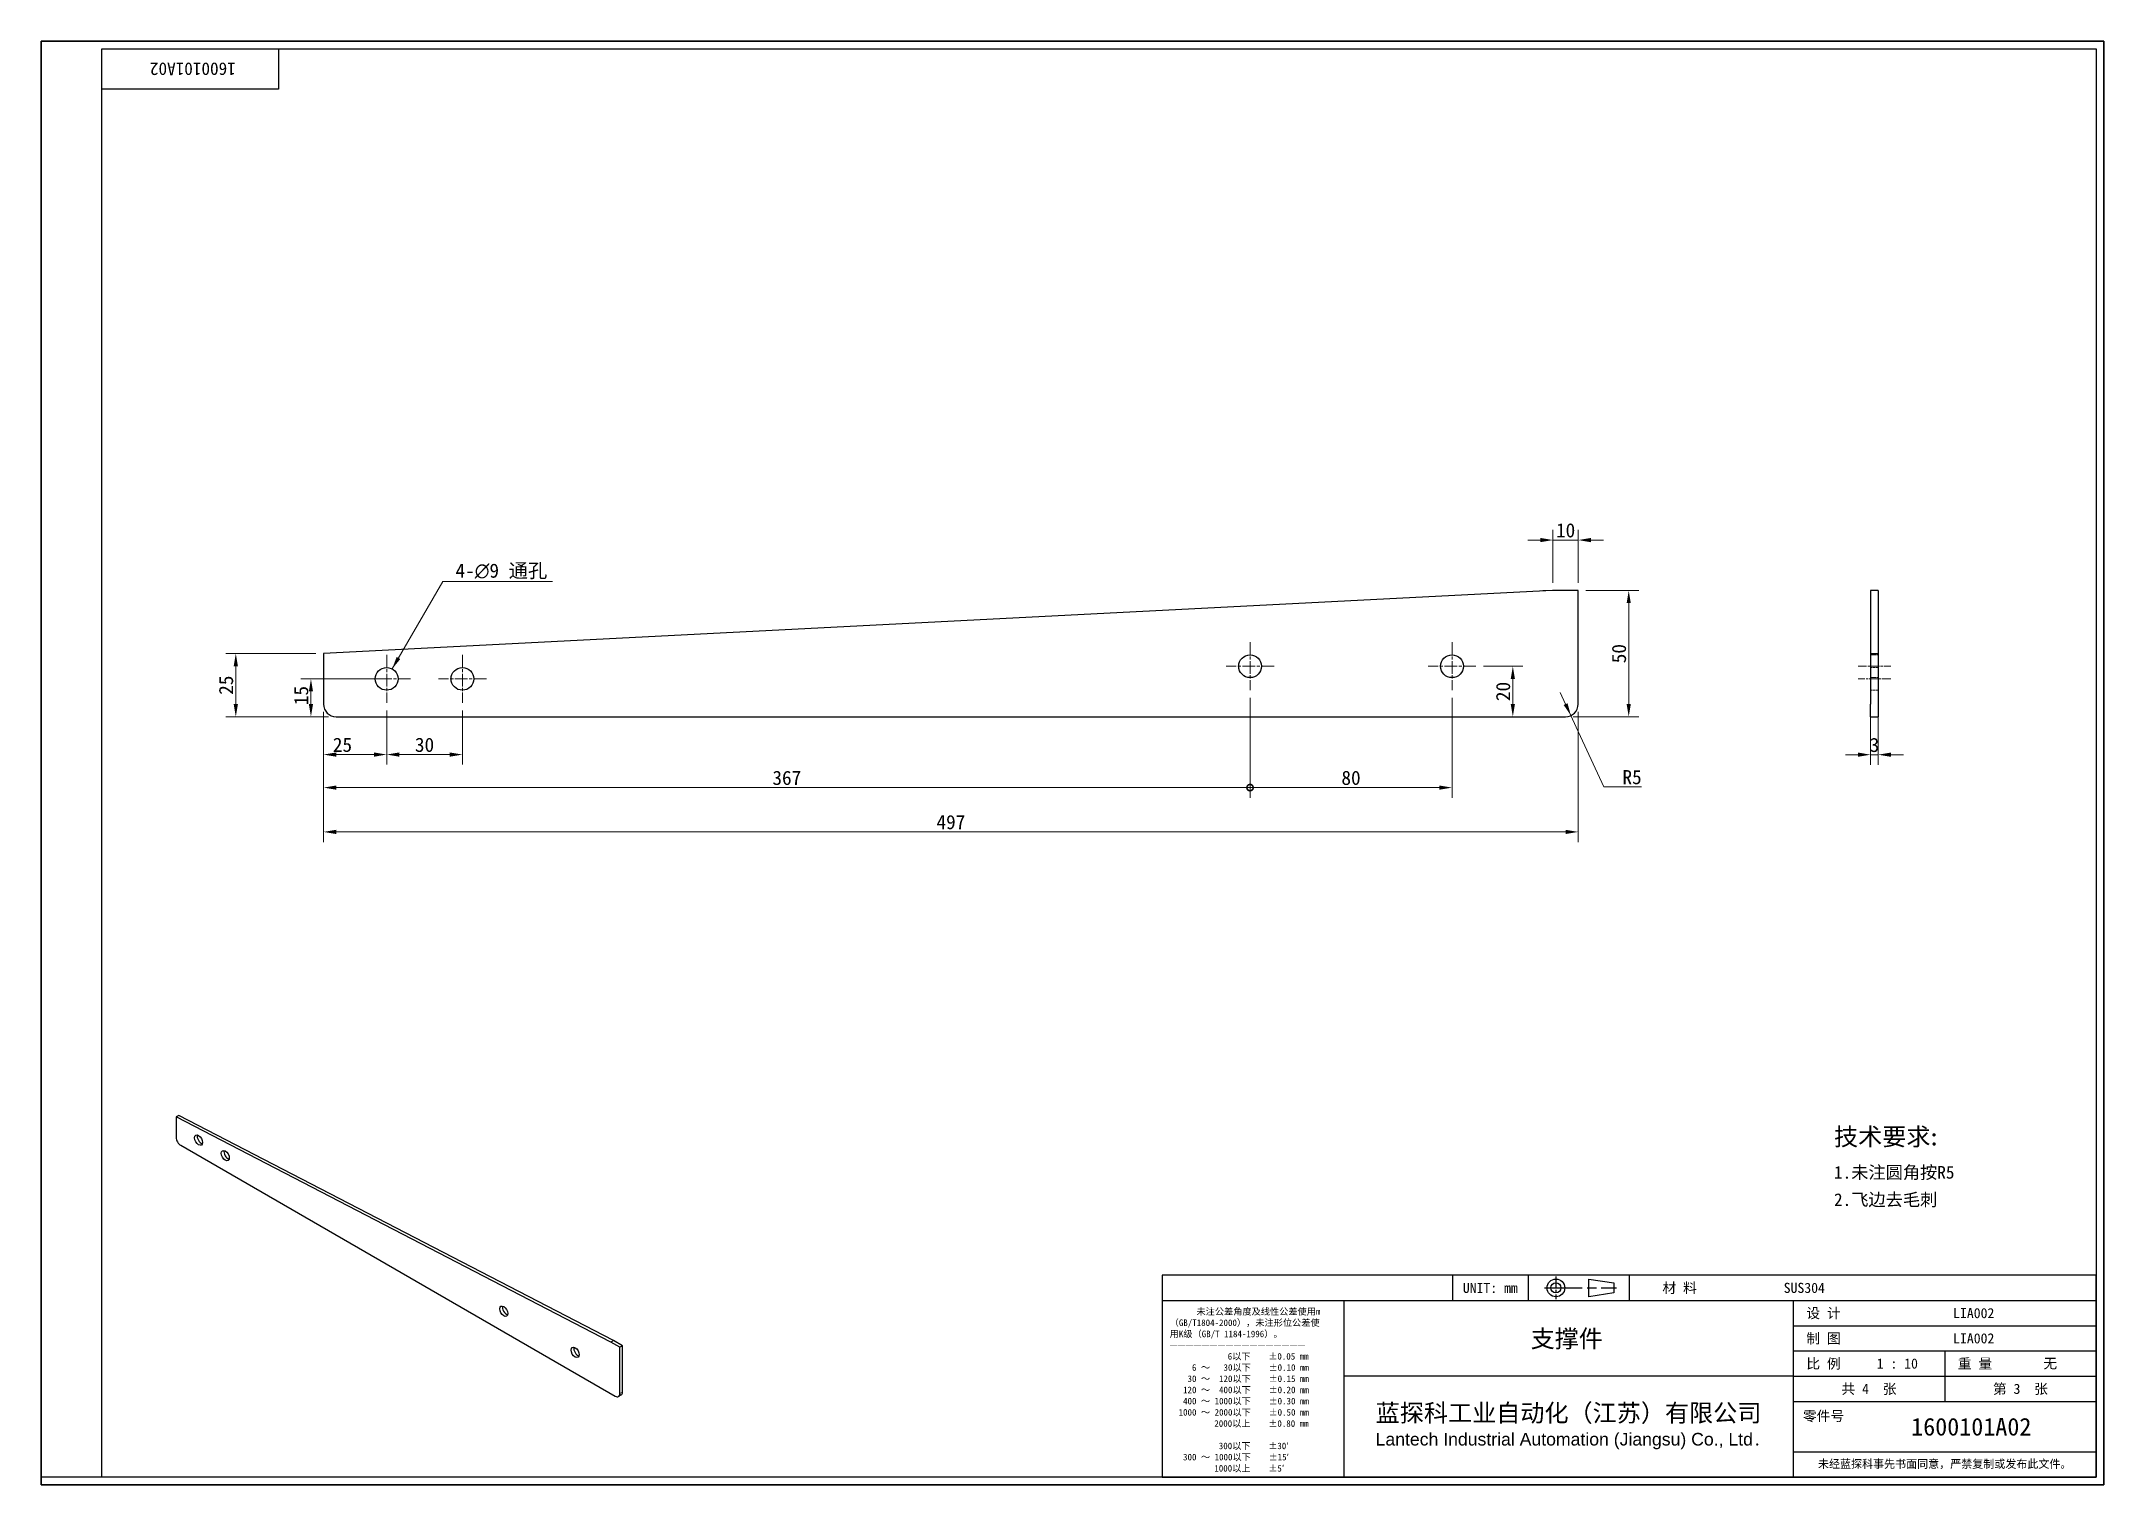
# Model space of a CAD drawing. Header units: millimetres. Extents: x 12 to 829, y 11 to 583.
import ezdxf
from ezdxf.enums import TextEntityAlignment as Align

# ---------------------------------------------------------------- set-up
doc = ezdxf.new("R2010")
doc.units = ezdxf.units.MM
doc.header["$LTSCALE"] = 2
doc.linetypes.add('CHAIN', pattern=[0.3543, 0.2362, -0.0295, 0.0591, -0.0295])
doc.linetypes.add('DASHED', pattern=[0.2067, 0.1654, -0.0413])
for name, color, linetype, lineweight in [('1', 7, 'Continuous', 18), ('可见 (ISO)', 7, 'Continuous', 25), ('可见窄的 (ISO)', 7, 'Continuous', 18), ('图框 (ISO)', 7, 'Continuous', 35), ('标题 (ISO)', 7, 'Continuous', 25)]:
    doc.layers.add(name, color=color, linetype=linetype, lineweight=lineweight)
for name, color, linetype, lineweight, true_color in [('中心标记 (ISO)', 1, 'CHAIN', 18, 0xff0000), ('中心线 (ISO)', 1, 'CHAIN', 18, 0xff0000), ('尺寸 (ISO)', 7, 'Continuous', 18, 0x008000), ('符号 (ISO)', 7, 'Continuous', 18, 0x008000), ('隐藏 (ISO)', 5, 'DASHED', 18, 0x0000ff)]:
    doc.layers.add(name, color=color, linetype=linetype, lineweight=lineweight, true_color=true_color)
doc.styles.add('文本样式164', font='SimSun.ttf')
doc.styles.add('文本样式165', font='SimSun.ttf')
doc.styles.add('文本样式74', font='SimSun.ttf')
doc.styles.add('最新国标', font='simfang.ttf')
doc.styles.add('注释文本 (ISO)', font='simfang.ttf')
doc.dimstyles.new('默认 (GB)', dxfattribs={"dimscale": 2, "dimtxt": 2.8, "dimasz": 2.5, "dimexe": 2, "dimexo": 1.5, "dimgap": 0.5, "dimtad": 1, "dimtoh": 1, "dimdsep": 46, "dimtxsty": '最新国标', "dimcen": 0.09, "dimdle": 10, "dimclrd": 256, "dimclre": 256, "dimclrt": 256, "dimaunit": 1, "dimadec": 3, "dimazin": 2, "dimtfac": 0.535714, "dimtdec": 3, "dimtmove": 0, "dimatfit": 3, "dimfxl": 0, "dimtolj": 1, "dimlwd": -1, "dimlwe": -1, "dimarcsym": 0})
doc.dimstyles.new('默认 (GB)$7', dxfattribs={"dimscale": 2, "dimtxt": 2.8, "dimasz": 2.5, "dimexe": 2, "dimexo": 1.5, "dimgap": 0.5, "dimtad": 1, "dimtoh": 1, "dimdsep": 46, "dimtxsty": '最新国标', "dimcen": 0.09, "dimdle": 10, "dimclrd": 256, "dimclre": 256, "dimclrt": 256, "dimaunit": 1, "dimadec": 3, "dimazin": 2, "dimtfac": 0.535714, "dimtdec": 3, "dimtmove": 0, "dimatfit": 3, "dimfxl": 0, "dimtolj": 1, "dimlwd": -1, "dimlwe": -1, "dimarcsym": 0})

# ---------------------------------------------------------------- blocks, each defined once
blk = doc.blocks.new('图框 最新国标')
at = {"layer": '图框 (ISO)'}
for p, q in [((6, 7), (6, 291.5)), ((6, 291.5), (414.5, 291.5)), ((414.5, 291.5), (414.5, 5.5)), ((6, 7), (6, 5.5)), ((6, 7), (6, 5.5)), ((414.5, 5.5), (6, 5.5))]:
    blk.add_line(p, q, dxfattribs=at)
at = {"layer": '图框 (ISO)', "color": 7, "linetype": 'Continuous', "lineweight": 25}
for p, q in [((18, 290), (413, 290)), ((18, 7), (18, 290)), ((18, 290), (413, 290)), ((53, 290), (53, 282)), ((413, 290), (413, 7)), ((413, 290), (413, 7)), ((53, 282), (18, 282)), ((413, 7), (6, 7)), ((413, 7), (18, 7))]:
    blk.add_line(p, q, dxfattribs=at)
at = {"layer": '图框 (ISO)', "style": '文本样式74'}
blk.add_attdef('零件代号_001', (44.53, 287.25), '', height=2.5, rotation=180, dxfattribs=at)
blk = doc.blocks.new('标题栏 最新国标')
at = {"layer": '标题 (ISO)'}
for p, q in [((381.98, -183.84), (196.98, -183.84)), ((196.98, -183.84), (196.98, -223.84)), ((254.48, -183.84), (254.48, -188.84)), ((269.48, -183.84), (269.48, -188.84)), ((281.48, -188.09), (281.48, -184.59)), ((281.48, -184.59), (286.48, -185.34)), ((286.48, -187.34), (281.48, -188.09)), ((286.48, -185.34), (286.48, -187.34)), ((289.48, -183.84), (289.48, -188.84)), ((381.98, -223.84), (381.98, -183.84)), ((383.48, -183.84), (383.48, -225.34)), ((196.98, -188.84), (381.98, -188.84)), ((232.98, -188.84), (232.98, -223.84)), ((321.98, -188.84), (321.98, -223.84)), ((321.98, -193.84), (381.98, -193.84)), ((321.98, -198.84), (381.98, -198.84)), ((351.98, -198.84), (351.98, -208.84)), ((321.98, -203.84), (232.98, -203.84)), ((321.98, -203.84), (381.98, -203.84)), ((321.98, -208.84), (381.98, -208.84)), ((321.98, -218.84), (381.98, -218.84)), ((196.98, -223.84), (381.98, -223.84)), ((383.48, -225.34), (196.98, -225.34))]:
    blk.add_line(p, q, dxfattribs=at)
at = {"layer": '标题 (ISO)', "linetype": 'CHAIN', "ltscale": 15.834605}
blk.add_line((272.73, -186.34), (286.98, -186.34), dxfattribs=at)
at = {"layer": '标题 (ISO)', "linetype": 'CHAIN', "ltscale": 5.000333}
blk.add_line((274.98, -184.09), (274.98, -188.59), dxfattribs=at)
at = {"layer": '标题 (ISO)'}
for radius in [1.75, 1]:
    blk.add_circle((274.98, -186.34), radius, dxfattribs=at)
at = {"layer": '1', "style": '文本样式164'}
for s, p in [('UNIT: mm', (261.98, -186.34)), ('材 料', (299.48, -186.34)), ('设 计', (327.98, -191.34)), ('制 图', (327.98, -196.34)), ('比 例', (327.98, -201.34)), ('重 量', (357.98, -201.34)), ('共 4  张', (336.98, -206.34)), ('第 3  张', (366.98, -206.34))]:
    blk.add_text(s, height=2, dxfattribs=at).set_placement(p, align=Align.MIDDLE_CENTER)
at = {"layer": '标题 (ISO)', "style": '注释文本 (ISO)'}
for s, insert, char_height, attachment_point, line_spacing_factor in [('\\fSimSun|b0|i0;{\\H1.3000;      未注公差角度及线性公差使用m\\P}\\fSimSun|b0|i0;{\\H1.3000;（GB/T1804-2000），未注形位公差使\\P}\\fSimSun|b0|i0;{\\H1.3000;用K级（GB/T 1184-1996）。\\P}\\fSimSun|b0|i0;{\\H1.3000;—————————————————\\P}\\fSimSun|b0|i0;{\\H1.3000;             6以下    ±0.05 mm\\P}\\fSimSun|b0|i0;{\\H1.3000;     6 ～   30以下    ±0.10 mm\\P}\\fSimSun|b0|i0;{\\H1.3000;    30 ～  120以下    ±0.15 mm\\P}\\fSimSun|b0|i0;{\\H1.3000;   120 ～  400以下    ±0.20 mm\\P}\\fSimSun|b0|i0;{\\H1.3000;   400 ～ 1000以下    ±0.30 mm\\P}\\fSimSun|b0|i0;{\\H1.3000;  1000 ～ 2000以下    ±0.50 mm\\P}\\fSimSun|b0|i0;{\\H1.3000;          2000以上    ±0.80 mm\\P}\\fSimSun|b0|i0;{\\H1.3000;\\P}\\fSimSun|b0|i0;{\\H1.3000;           300以下    ±30′\\P}\\fSimSun|b0|i0;{\\H1.3000;   300 ～ 1000以下    ±15′\\P}\\fSimSun|b0|i0;{\\H1.3000;          1000以上    ±5′}', (198.48, -206.63), 1.3, 4, 1.023913), ('{\\fMicrosoft YaHei|b0|i0|c134|p34;\\H1.75x;蓝探科工业自动化（江苏）有限公司\\P\\fArial|b0|i0|c0|p34;\\H0.71429x;Lantech Industrial Automation (Jiangsu) Co., Ltd\\fFangSong|b0|i0|c134|p49;.\\H1.15195x; }', (277.48, -213.84), 2, 5, 0.978695)]:
    blk.add_mtext(s, dxfattribs=dict(at, insert=insert, char_height=char_height, attachment_point=attachment_point, line_spacing_factor=line_spacing_factor))
at = {"layer": '标题 (ISO)', "attachment_point": 5, "style": '注释文本 (ISO)'}
for s, insert, char_height in [('\\fFangSong|b0|i0;零件号', (327.98, -211.84), 2), ('\\fSimSun|b0|i0;{\\H1.6000;未经蓝探科事先书面同意，严禁复制或发布此文件。}', (351.98, -221.34), 1.6)]:
    blk.add_mtext(s, dxfattribs=dict(at, insert=insert, char_height=char_height))
at = {"layer": '标题 (ISO)'}
for tag, p, height, style in [('材料_001', (320.09, -187.33), 2, '注释文本 (ISO)'), ('设计人_001', (353.65, -192.33), 2, '注释文本 (ISO)'), ('库存编号_001', (269.97, -198.14), 3.5, '文本样式165'), ('设计人_001', (353.65, -197.33), 2, '注释文本 (ISO)'), ('视图比例_001', (338.51, -202.33), 2, '注释文本 (ISO)'), ('质量\\P3;_001', (371.53, -202.3), 2, '注释文本 (ISO)'), ('零件代号_001', (345.34, -215.59), 3.5, '文本样式165')]:
    blk.add_attdef(tag, p, '', height=height, dxfattribs=dict(at, style=style))
blk = doc.blocks.new('*D5')
at = {"layer": 'Defpoints', "color": 0, "transparency": 16777216}
for p in [(148.83, 330.34), (118.83, 315.34), (128.83, 315.34)]:
    blk.add_point(p, dxfattribs=at)
at = {"layer": '尺寸 (ISO)', "color": 116, "true_color": 0x00803f, "transparency": 16777216}
for p, q in [((145.83, 330.34), (114.83, 330.34)), ((118.83, 325.34), (118.83, 320.34)), ((125.83, 315.34), (114.83, 315.34))]:
    blk.add_line(p, q, dxfattribs=at)
for points in [[(118, 325.34), (119.66, 325.34), (118.83, 330.34)], [(118, 320.34), (119.66, 320.34), (118.83, 315.34)]]:
    blk.add_solid(points, dxfattribs=at)
at = {"layer": '尺寸 (ISO)', "transparency": 16777216, "insert": (115, 323.73), "char_height": 5.6, "attachment_point": 5, "rotation": 90, "style": '最新国标'}
blk.add_mtext('\\A1;15', dxfattribs=at)
blk = doc.blocks.new('*D6')
at = {"layer": 'Defpoints', "color": 0, "transparency": 16777216}
for p in [(615.83, 320.34), (617.92, 315.8)]:
    blk.add_point(p, dxfattribs=at)
at = {"layer": '尺寸 (ISO)', "color": 116, "true_color": 0x00803f, "transparency": 16777216}
for p, q in [((615.83, 320.34), (613.74, 324.88)), ((615.83, 320.34), (617.92, 315.8)), ((617.92, 315.8), (620.02, 311.26)), ((630.97, 287.52), (620.02, 311.26)), ((645.87, 287.52), (630.97, 287.52))]:
    blk.add_line(p, q, dxfattribs=at)
blk.add_solid([(616.59, 320.68), (615.07, 319.99), (617.92, 315.8)], dxfattribs=at)
at = {"layer": '尺寸 (ISO)', "transparency": 16777216, "insert": (642.16, 291.36), "char_height": 5.6, "attachment_point": 5, "style": '最新国标'}
blk.add_mtext('\\A1;R5', dxfattribs=at)
blk = doc.blocks.new('*D7')
at = {"layer": 'Defpoints', "color": 0, "transparency": 16777216}
for p in [(89.07, 340.34), (123.83, 340.34), (123.83, 315.34)]:
    blk.add_point(p, dxfattribs=at)
at = {"layer": '尺寸 (ISO)', "color": 116, "true_color": 0x00803f, "transparency": 16777216}
for p, q in [((120.83, 340.34), (85.07, 340.34)), ((89.07, 320.34), (89.07, 335.34)), ((120.83, 315.34), (85.07, 315.34))]:
    blk.add_line(p, q, dxfattribs=at)
for points in [[(88.23, 335.34), (89.9, 335.34), (89.07, 340.34)], [(88.23, 320.34), (89.9, 320.34), (89.07, 315.34)]]:
    blk.add_solid(points, dxfattribs=at)
at = {"layer": '尺寸 (ISO)', "transparency": 16777216, "insert": (85.23, 327.84), "char_height": 5.6, "attachment_point": 5, "rotation": 90, "style": '最新国标'}
blk.add_mtext('\\A1;25', dxfattribs=at)
blk = doc.blocks.new('*D8')
at = {"layer": 'Defpoints', "color": 0, "transparency": 16777216}
for p in [(123.83, 320.34), (620.83, 320.34), (620.83, 269.69)]:
    blk.add_point(p, dxfattribs=at)
at = {"layer": '尺寸 (ISO)', "color": 116, "true_color": 0x00803f, "transparency": 16777216}
for p, q in [((123.83, 317.34), (123.83, 265.69)), ((620.83, 317.34), (620.83, 265.69)), ((128.83, 269.69), (615.83, 269.69))]:
    blk.add_line(p, q, dxfattribs=at)
for points in [[(128.83, 270.53), (128.83, 268.86), (123.83, 269.69)], [(615.83, 270.53), (615.83, 268.86), (620.83, 269.69)]]:
    blk.add_solid(points, dxfattribs=at)
at = {"layer": '尺寸 (ISO)', "transparency": 16777216, "insert": (372.33, 273.53), "char_height": 5.6, "attachment_point": 5, "style": '最新国标'}
blk.add_mtext('\\A1;497', dxfattribs=at)
blk = doc.blocks.new('*D9')
at = {"layer": 'Defpoints', "color": 0, "transparency": 16777216}
for p in [(620.83, 365.34), (640.83, 365.34), (620.83, 315.34)]:
    blk.add_point(p, dxfattribs=at)
at = {"layer": '尺寸 (ISO)', "color": 116, "true_color": 0x00803f, "transparency": 16777216}
for p, q in [((623.83, 365.34), (644.83, 365.34)), ((640.83, 320.34), (640.83, 360.34)), ((623.83, 315.34), (644.83, 315.34))]:
    blk.add_line(p, q, dxfattribs=at)
for points in [[(640, 360.34), (641.66, 360.34), (640.83, 365.34)], [(640, 320.34), (641.66, 320.34), (640.83, 315.34)]]:
    blk.add_solid(points, dxfattribs=at)
at = {"layer": '尺寸 (ISO)', "transparency": 16777216, "insert": (637, 340.34), "char_height": 5.6, "attachment_point": 5, "rotation": 90, "style": '最新国标'}
blk.add_mtext('\\A1;50', dxfattribs=at)
blk = doc.blocks.new('*D10')
at = {"layer": 'Defpoints', "color": 0, "transparency": 16777216}
for p in [(736.66, 340.34), (739.66, 340.34), (739.66, 300.29)]:
    blk.add_point(p, dxfattribs=at)
at = {"layer": '尺寸 (ISO)', "color": 116, "true_color": 0x00803f, "transparency": 16777216}
for p, q in [((736.66, 337.34), (736.66, 296.29)), ((739.66, 337.34), (739.66, 296.29)), ((731.66, 300.29), (726.66, 300.29)), ((736.66, 300.29), (739.66, 300.29)), ((744.66, 300.29), (749.66, 300.29))]:
    blk.add_line(p, q, dxfattribs=at)
for points in [[(731.66, 301.13), (731.66, 299.46), (736.66, 300.29)], [(744.66, 301.13), (744.66, 299.46), (739.66, 300.29)]]:
    blk.add_solid(points, dxfattribs=at)
at = {"layer": '尺寸 (ISO)', "transparency": 16777216, "insert": (738.16, 304.12), "char_height": 5.6, "attachment_point": 5, "style": '最新国标'}
blk.add_mtext('\\A1;3', dxfattribs=at)
blk = doc.blocks.new('*D11')
at = {"layer": 'Defpoints', "color": 0, "transparency": 16777216}
for p in [(620.83, 385.34), (610.83, 365.34), (620.83, 365.34)]:
    blk.add_point(p, dxfattribs=at)
at = {"layer": '尺寸 (ISO)', "color": 116, "true_color": 0x00803f, "transparency": 16777216}
for p, q in [((605.83, 385.34), (600.83, 385.34)), ((610.83, 368.34), (610.83, 389.34)), ((610.83, 385.34), (620.83, 385.34)), ((620.83, 368.34), (620.83, 389.34)), ((625.83, 385.34), (630.83, 385.34))]:
    blk.add_line(p, q, dxfattribs=at)
for points in [[(605.83, 386.17), (605.83, 384.5), (610.83, 385.34)], [(625.83, 386.17), (625.83, 384.5), (620.83, 385.34)]]:
    blk.add_solid(points, dxfattribs=at)
at = {"layer": '尺寸 (ISO)', "transparency": 16777216, "insert": (615.83, 389.17), "char_height": 5.6, "attachment_point": 5, "style": '最新国标'}
blk.add_mtext('\\A1;10', dxfattribs=at)
blk = doc.blocks.new('*D12')
at = {"layer": 'Defpoints', "color": 0, "transparency": 16777216}
for p in [(580.33, 335.34), (594.92, 315.34), (594.92, 315.34)]:
    blk.add_point(p, dxfattribs=at)
at = {"layer": '尺寸 (ISO)', "color": 116, "true_color": 0x00803f, "transparency": 16777216}
for p, q in [((583.33, 335.34), (598.92, 335.34)), ((594.92, 330.34), (594.92, 320.34))]:
    blk.add_line(p, q, dxfattribs=at)
for points in [[(594.09, 330.34), (595.75, 330.34), (594.92, 335.34)], [(594.09, 320.34), (595.75, 320.34), (594.92, 315.34)]]:
    blk.add_solid(points, dxfattribs=at)
at = {"layer": '尺寸 (ISO)', "transparency": 16777216, "insert": (591.09, 325.34), "char_height": 5.6, "attachment_point": 5, "rotation": 90, "style": '最新国标'}
blk.add_mtext('\\A1;20', dxfattribs=at)
blk = doc.blocks.new('*D13')
at = {"layer": 'Defpoints', "color": 0, "transparency": 16777216}
for p in [(123.83, 320.34), (148.83, 320.84), (148.83, 300.34)]:
    blk.add_point(p, dxfattribs=at)
at = {"layer": '尺寸 (ISO)', "color": 116, "true_color": 0x00803f, "transparency": 16777216}
for p, q in [((123.83, 317.34), (123.83, 296.34)), ((148.83, 317.84), (148.83, 296.34)), ((128.83, 300.34), (143.83, 300.34))]:
    blk.add_line(p, q, dxfattribs=at)
for points in [[(128.83, 301.17), (128.83, 299.5), (123.83, 300.34)], [(143.83, 301.17), (143.83, 299.5), (148.83, 300.34)]]:
    blk.add_solid(points, dxfattribs=at)
at = {"layer": '尺寸 (ISO)', "transparency": 16777216, "insert": (131.31, 304.17), "char_height": 5.6, "attachment_point": 5, "style": '最新国标'}
blk.add_mtext('\\A1;25', dxfattribs=at)
blk = doc.blocks.new('*D14')
at = {"layer": 'Defpoints', "color": 0, "transparency": 16777216}
for p in [(148.83, 320.84), (178.83, 320.84), (178.83, 300.34)]:
    blk.add_point(p, dxfattribs=at)
at = {"layer": '尺寸 (ISO)', "color": 116, "true_color": 0x00803f, "transparency": 16777216}
for p, q in [((148.83, 317.84), (148.83, 296.34)), ((178.83, 317.84), (178.83, 296.34)), ((153.83, 300.34), (173.83, 300.34))]:
    blk.add_line(p, q, dxfattribs=at)
for points in [[(153.83, 301.17), (153.83, 299.5), (148.83, 300.34)], [(173.83, 301.17), (173.83, 299.5), (178.83, 300.34)]]:
    blk.add_solid(points, dxfattribs=at)
at = {"layer": '尺寸 (ISO)', "transparency": 16777216, "insert": (163.83, 304.17), "char_height": 5.6, "attachment_point": 5, "style": '最新国标'}
blk.add_mtext('\\A1;30', dxfattribs=at)
blk = doc.blocks.new('_DotSmall')
at = {"color": 0, "linetype": 'ByBlock', "const_width": 0.5}
blk.add_lwpolyline([(-0.0625, 0, 1), (0.0625, 0, 1)], format="xyb", close=True, dxfattribs=at)
blk = doc.blocks.new('*D15')
at = {"layer": 'Defpoints', "color": 0, "transparency": 16777216}
for p in [(123.83, 320.34), (490.83, 325.84), (490.83, 287.25)]:
    blk.add_point(p, dxfattribs=at)
at = {"layer": '尺寸 (ISO)', "color": 116, "true_color": 0x00803f, "transparency": 16777216}
for p, q in [((490.83, 322.84), (490.83, 283.25)), ((123.83, 317.34), (123.83, 283.25)), ((128.83, 287.25), (490.83, 287.25))]:
    blk.add_line(p, q, dxfattribs=at)
blk.add_solid([(128.83, 288.08), (128.83, 286.41), (123.83, 287.25)], dxfattribs=at)
at = {"layer": '尺寸 (ISO)', "color": 116, "true_color": 0x00803f, "transparency": 16777216, "xscale": 5, "yscale": 5, "zscale": 5}
blk.add_blockref('_DotSmall', (490.83, 287.25), dxfattribs=at)
at = {"layer": '尺寸 (ISO)', "transparency": 16777216, "insert": (307.33, 291.08), "char_height": 5.6, "attachment_point": 5, "style": '最新国标'}
blk.add_mtext('\\A1;367', dxfattribs=at)
blk = doc.blocks.new('*D17')
at = {"layer": 'Defpoints', "color": 0, "transparency": 16777216}
for p in [(490.83, 325.84), (570.83, 325.84), (570.83, 287.25)]:
    blk.add_point(p, dxfattribs=at)
at = {"layer": '尺寸 (ISO)', "color": 116, "true_color": 0x00803f, "transparency": 16777216}
for p, q in [((490.83, 322.84), (490.83, 283.25)), ((570.83, 322.84), (570.83, 283.25)), ((490.83, 287.25), (565.83, 287.25))]:
    blk.add_line(p, q, dxfattribs=at)
blk.add_solid([(565.83, 288.08), (565.83, 286.41), (570.83, 287.25)], dxfattribs=at)
at = {"layer": '尺寸 (ISO)', "color": 116, "true_color": 0x00803f, "transparency": 16777216, "xscale": 5, "yscale": 5, "zscale": 5, "rotation": 180}
blk.add_blockref('_DotSmall', (490.83, 287.25), dxfattribs=at)
at = {"layer": '尺寸 (ISO)', "transparency": 16777216, "insert": (530.83, 291.08), "char_height": 5.6, "attachment_point": 5, "style": '最新国标'}
blk.add_mtext('\\A1;80', dxfattribs=at)

msp = doc.modelspace()

# ---------------------------------------------------------------- linework, layer by layer
at = {"layer": '中心标记 (ISO)', "ltscale": 10.556371}
for p, q in [((490.8307, 344.8357), (490.8307, 325.8357)), ((570.8307, 344.8357), (570.8307, 325.8357)), ((148.8307, 339.8357), (148.8307, 320.8357)), ((178.8307, 339.8357), (178.8307, 320.8357)), ((500.3307, 335.3357), (481.3307, 335.3357)), ((580.3307, 335.3357), (561.3307, 335.3357)), ((158.3307, 330.3357), (139.3307, 330.3357)), ((188.3307, 330.3357), (169.3307, 330.3357))]:
    msp.add_line(p, q, dxfattribs=at)
at = {"layer": '中心线 (ISO)', "ltscale": 7.222748}
for p, q in [((731.6564, 335.3357), (744.6564, 335.3357)), ((744.6564, 330.3357), (731.6564, 330.3357))]:
    msp.add_line(p, q, dxfattribs=at)
at = {"layer": '可见 (ISO)'}
for p, q in [((610.7026, 365.3291), (123.8307, 340.3357)), ((620.8307, 365.3357), (610.959, 365.3357)), ((620.8307, 320.3357), (620.8307, 365.3357)), ((739.6564, 365.3357), (736.6564, 365.3357)), ((736.6564, 365.3291), (736.6564, 365.3357)), ((736.6564, 365.3291), (736.6564, 340.3357)), ((739.6564, 365.3357), (739.6564, 365.3291)), ((739.6564, 365.3291), (739.6564, 340.3357)), ((123.8307, 340.3357), (123.8307, 320.3357)), ((736.6564, 340.3357), (739.6564, 340.3357)), ((736.6564, 340.3357), (736.6564, 320.3357)), ((739.6564, 340.3357), (739.6564, 320.3357)), ((736.6564, 315.3357), (736.6564, 320.3357)), ((739.6564, 320.3357), (739.6564, 315.3357)), ((128.8307, 315.3357), (615.8307, 315.3357)), ((736.6564, 315.3357), (739.6564, 315.3357)), ((66.5188, 157.3539), (65.4581, 156.7415)), ((237.5934, 67.5627), (65.4581, 156.7415)), ((65.4581, 156.7415), (65.4581, 148.5766)), ((238.654, 68.1751), (66.5188, 157.3539)), ((67.2259, 145.5147), (239.4064, 46.1062)), ((241.1742, 65.498), (237.684, 67.5131)), ((242.2348, 66.1104), (238.7446, 68.1255)), ((242.2348, 66.1104), (241.1742, 65.498)), ((241.1742, 47.1269), (241.1742, 65.498)), ((242.2348, 47.7392), (242.2348, 66.1104)), ((241.7171, 46.5948), (240.6564, 45.9824))]:
    msp.add_line(p, q, dxfattribs=at)
for centre in [(490.8307, 335.3357), (570.8307, 335.3357), (148.8307, 330.3357), (178.8307, 330.3357)]:
    msp.add_circle(centre, 4.5, dxfattribs=at)
for centre, start, end in [((610.959, 360.3357), 90, 92.9386822), ((128.8307, 320.3357), 180, 270), ((615.8307, 320.3357), 270, 0)]:
    msp.add_arc(centre, 5, start, end, dxfattribs=at)
for centre, major_axis, start_param, end_param in [((67.2259, 147.5559), (-1.25, 2.1651), 0.78539816, 2.35619449), ((75.3576, 148.1683), (1.125, -1.9486), 3.63247533, 5.79230263), ((85.9642, 142.0446), (1.125, -1.9486), 3.63247533, 5.79230263), ((196.2729, 80.3991), (1.125, -1.9486), 3.63247533, 5.79230263), ((224.5572, 64.0692), (1.125, -1.9486), 3.63247533, 5.79230263), ((237.684, 65.4719), (1.25, -2.1651), 2.35619449, 2.40748417), ((238.7446, 66.0842), (-1.25, 2.1651), 5.49778714, 5.54907682), ((239.4064, 48.1475), (1.25, -2.1651), 5.49778714, 7.06858347), ((240.4671, 48.7599), (1.25, -2.1651), 0, 0.78539816)]:
    msp.add_ellipse(centre, major_axis=major_axis, ratio=0.57735027, start_param=start_param, end_param=end_param, dxfattribs=at)
for centre in [(74.297, 147.5559), (84.9036, 141.4322), (195.2122, 79.7867), (223.4965, 63.4568)]:
    msp.add_ellipse(centre, major_axis=(1.125, -1.9486), ratio=0.57735027, dxfattribs=at)
at = {"layer": '可见窄的 (ISO)'}
for p, q in [((238.654, 68.1751), (237.5934, 67.5627)), ((237.684, 67.5131), (238.7446, 68.1255)), ((242.2348, 47.7392), (241.1742, 47.1269))]:
    msp.add_line(p, q, dxfattribs=at)
at = {"layer": '尺寸 (ISO)'}
for p, q in [((610.8307, 365.3357), (606.8307, 365.3357)), ((610.8307, 365.3357), (614.8255, 365.5408)), ((125.8307, 315.3357), (119.8307, 315.3357)), ((123.8307, 317.3357), (123.8307, 311.3357)), ((618.8307, 315.3357), (624.8307, 315.3357)), ((620.8307, 317.3357), (620.8307, 311.3357))]:
    msp.add_line(p, q, dxfattribs=at)
at = {"layer": '隐藏 (ISO)', "ltscale": 2.856945}
for p, q in [((736.6564, 339.8357), (739.6564, 339.8357)), ((739.6564, 334.8357), (736.6564, 334.8357)), ((736.6564, 330.8357), (739.6564, 330.8357)), ((739.6564, 325.8357), (736.6564, 325.8357))]:
    msp.add_line(p, q, dxfattribs=at)

# ---------------------------------------------------------------- block references
at = {"xscale": 2, "yscale": 2, "zscale": 2}
msp.add_blockref('图框 最新国标', (0, 0), dxfattribs=at).add_auto_attribs({'零件代号_001': '1600101A02'})
ref = msp.add_blockref('标题栏 最新国标', (62.0349, 461.6886), dxfattribs=dict(xscale=2, yscale=2, zscale=2))
ref.add_attrib('零件代号_001', '1600101A02', (752.7179, 30.5), dxfattribs={"layer": '标题 (ISO)', "height": 7, "style": '文本样式165'})
ref.add_attrib('库存编号_001', '支撑件', (601.9832, 65.4022), dxfattribs={"layer": '标题 (ISO)', "height": 7, "style": '文本样式165'})
ref.add_attrib('质量\\P3;_001', '无', (805.0857, 57.08), dxfattribs={"layer": '标题 (ISO)', "height": 4, "style": '注释文本 (ISO)'})
ref.add_attrib('视图比例_001', '1 : 10', (739.0629, 57.0343), dxfattribs={"layer": '标题 (ISO)', "height": 4, "style": '注释文本 (ISO)'})
ref.add_attrib('设计人_001', 'LIA002', (769.3371, 77.0229), dxfattribs={"layer": '标题 (ISO)', "height": 4, "style": '注释文本 (ISO)'})
ref.add_attrib('设计人_001', 'LIA002', (769.3371, 67.0229), dxfattribs={"layer": '标题 (ISO)', "height": 4, "style": '注释文本 (ISO)'})
ref.add_attrib('材料_001', 'SUS304', (702.2229, 87.0229), dxfattribs={"layer": '标题 (ISO)', "height": 4, "style": '注释文本 (ISO)'})

# ---------------------------------------------------------------- texts
at = {"layer": '符号 (ISO)'}
for s, insert, char_height, width, attachment_point, line_spacing_factor, style in [('4-\\fAIGDT|b0|i0;{\\H5.6000;n}\\fFangSong|b0|i0;{\\H5.6000;9 通孔}', (176.1112, 369.8137), 5.6, 40.208279, 7, 0.49, '最新国标'), ('{\\H1.75x;技术要求\\fCalibri|b0|i0|c0|p34;:\\fFangSong|b0|i0|c134|p49;\\P\\H0.71429x;1.未注圆角按R5\\P2.飞边去毛刺\\P}', (722.1604, 136.6808), 4, 52.397661, 4, 1.298045, '注释文本 (ISO)')]:
    msp.add_mtext(s, dxfattribs=dict(at, insert=insert, char_height=char_height, width=width, attachment_point=attachment_point, line_spacing_factor=line_spacing_factor, style=style))

# ---------------------------------------------------------------- dimensions: what is measured, and where the dimension line sits
at = {"layer": '尺寸 (ISO)', "color": 116, "true_color": 0x00803f}
dim = msp.add_linear_dim(base=(620.8307, 385.3357), p1=(610.8307, 365.3357), p2=(620.8307, 365.3357), dimstyle='默认 (GB)', override={"dimgap": 0.5, "dimtoh": 0, "dimdec": 2, "dimtol": 0, "dimlim": 0, "dimtp": 0, "dimtm": 0, "dimtdec": 3, "dimtofl": 1, "dimatfit": 1}, dxfattribs=at)
dim.commit()
dim.dimension.update_dxf_attribs({"geometry": '*D11', "text_midpoint": (615.8307, 385.3357), "dimtype": 160})
for base, p1, p2, angle, override, picture, middle in [((640.8307, 365.3357), (620.8307, 315.3357), (620.8307, 365.3357), 90, {"dimgap": 0.5, "dimtoh": 0, "dimdec": 2, "dimtol": 0, "dimlim": 0, "dimtp": 0, "dimtm": 0, "dimtdec": 3, "dimtofl": 0, "dimatfit": 1}, '*D9', (640.8307, 340.3357)), ((89.0651, 340.3357), (123.8307, 315.3357), (123.8307, 340.3357), 90, {"dimgap": 0.5, "dimtoh": 0, "dimdec": 2, "dimtol": 0, "dimlim": 0, "dimtp": 0, "dimtm": 0, "dimtdec": 3, "dimtofl": 0, "dimatfit": 1}, '*D7', (89.0651, 327.8357)), ((594.9206, 315.3357), (580.3307, 335.3357), (594.9206, 315.3357), 90, {"dimgap": 0.5, "dimtoh": 0, "dimdec": 2, "dimse2": 1, "dimtol": 0, "dimlim": 0, "dimtp": 0, "dimtm": 0, "dimtdec": 3, "dimtofl": 0, "dimatfit": 1}, '*D12', (594.9206, 325.3357)), ((739.6564, 300.2924), (736.6564, 340.3357), (739.6564, 340.3357), 180, {"dimgap": 0.5, "dimtoh": 0, "dimdec": 2, "dimtol": 0, "dimlim": 0, "dimtp": 0, "dimtm": 0, "dimtdec": 3, "dimtofl": 1, "dimatfit": 1}, '*D10', (738.1564, 300.2924)), ((118.8307, 315.3357), (148.8307, 330.3357), (128.8307, 315.3357), 270, {"dimgap": 0.5, "dimtoh": 0, "dimdec": 2, "dimtol": 0, "dimlim": 0, "dimtp": 0, "dimtm": 0, "dimtdec": 3, "dimtofl": 0, "dimatfit": 1}, '*D5', (118.8307, 323.7282)), ((490.8307, 287.2461), (123.8307, 320.3357), (490.8307, 325.8357), 180, {"dimgap": 0.5, "dimtoh": 0, "dimdec": 2, "dimblk2": 'DotSmall', "dimsah": 1, "dimdle": 0, "dimtol": 0, "dimlim": 0, "dimtp": 0, "dimtm": 0, "dimtdec": 3, "dimtofl": 0, "dimatfit": 1}, '*D15', (307.3307, 287.2461)), ((148.8307, 300.3357), (123.8307, 320.3357), (148.8307, 320.8357), 180, {"dimgap": 0.5, "dimtoh": 0, "dimdec": 2, "dimtol": 0, "dimlim": 0, "dimtp": 0, "dimtm": 0, "dimtdec": 3, "dimtofl": 0, "dimatfit": 1}, '*D13', (131.3107, 300.3357)), ((620.8307, 269.6949), (123.8307, 320.3357), (620.8307, 320.3357), 180, {"dimgap": 0.5, "dimtoh": 0, "dimdec": 2, "dimtol": 0, "dimlim": 0, "dimtp": 0, "dimtm": 0, "dimtdec": 3, "dimtofl": 0, "dimatfit": 1}, '*D8', (372.3307, 269.6949)), ((178.8307, 300.3357), (148.8307, 320.8357), (178.8307, 320.8357), 180, {"dimgap": 0.5, "dimtoh": 0, "dimdec": 2, "dimtol": 0, "dimlim": 0, "dimtp": 0, "dimtm": 0, "dimtdec": 3, "dimtofl": 0, "dimatfit": 1}, '*D14', (163.8307, 300.3357)), ((570.8307, 287.2461), (490.8307, 325.8357), (570.8307, 325.8357), 180, {"dimgap": 0.5, "dimtoh": 0, "dimdec": 2, "dimblk1": 'DotSmall', "dimsah": 1, "dimdle": 0, "dimtol": 0, "dimlim": 0, "dimtp": 0, "dimtm": 0, "dimtdec": 3, "dimtofl": 0, "dimatfit": 1}, '*D17', (530.8307, 287.2461))]:
    dim = msp.add_linear_dim(base=base, p1=p1, p2=p2, angle=angle, dimstyle='默认 (GB)', override=override, dxfattribs=at)
    dim.commit()
    dim.dimension.update_dxf_attribs({"geometry": picture, "text_midpoint": middle, "dimtype": 160})
dim = msp.add_radius_dim(center=(615.8307, 320.3357), mpoint=(617.925, 315.7954), dimstyle='默认 (GB)', override={"dimgap": 0.5, "dimtih": 1, "dimdec": 2, "dimlfac": 1, "dimcen": 0, "dimtol": 0, "dimlim": 0, "dimtp": 0, "dimtm": 0, "dimtdec": 3}, dxfattribs=at)
dim.commit()
dim.dimension.update_dxf_attribs({"geometry": '*D6', "text_midpoint": (642.1575, 287.5235), "dimtype": 164})

# ---------------------------------------------------------------- leaders
at = {"layer": '符号 (ISO)', "annotation_type": 0, "has_hookline": 1, "hookline_direction": 0, "text_width": 38.3539}
msp.add_leader([(150.9874, 334.2852), (171.1112, 368.8803), (176.1112, 368.8803)], dimstyle='默认 (GB)$7', override={"dimgap": 0, "dimtad": 1}, dxfattribs=at)

doc.saveas('drawing.dxf')
